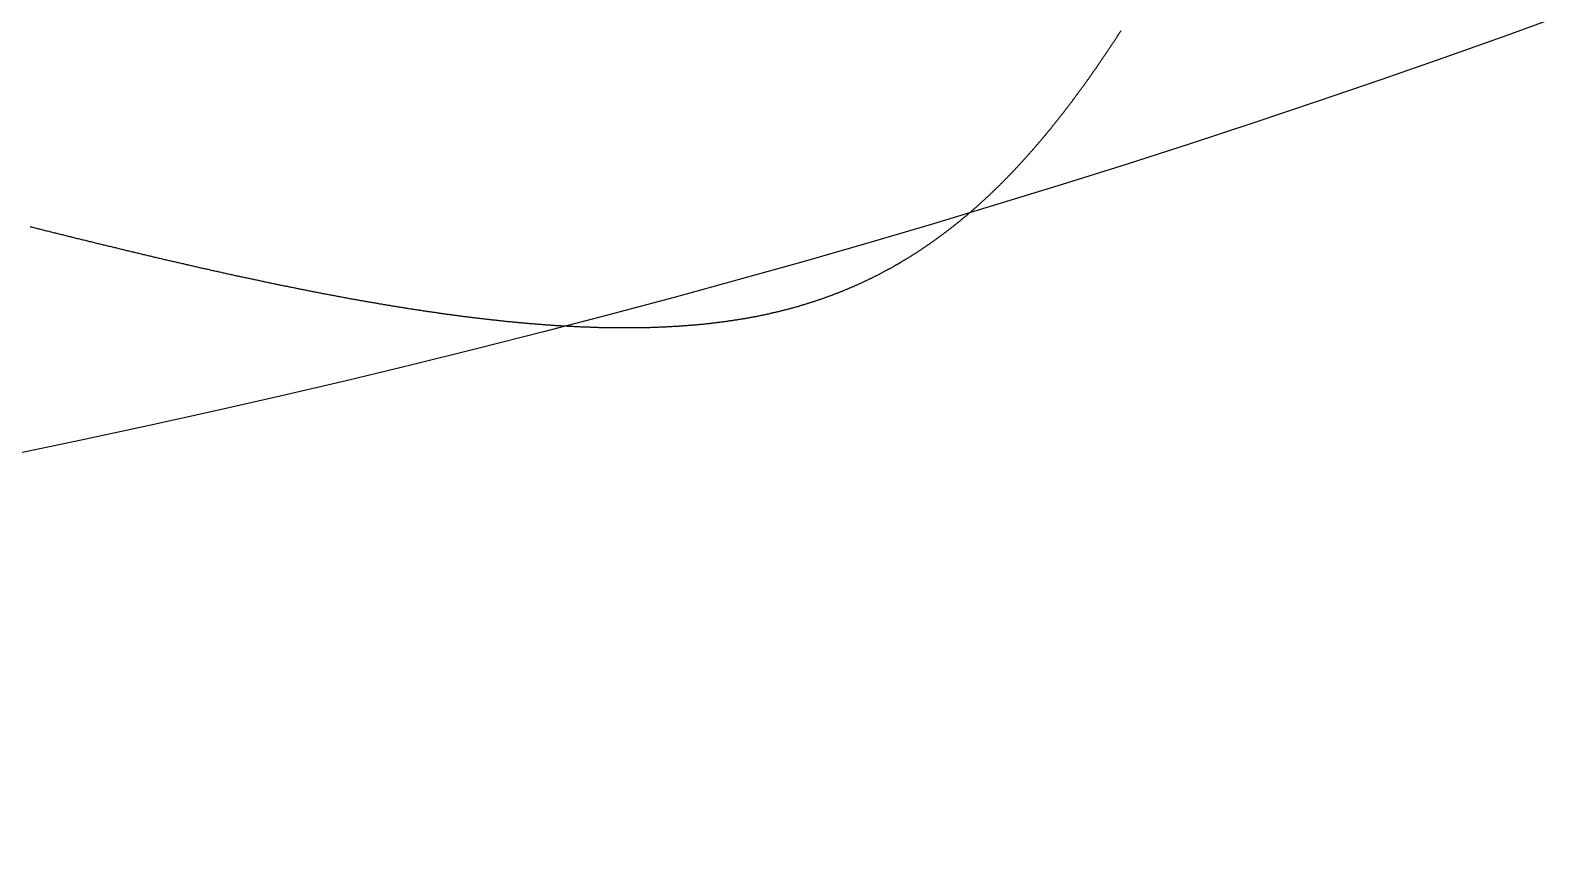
# Model space of a CAD drawing. Header units: millimetres. Extents: x 88 to 97873, y 32 to 55088.
# Drawn here: x 48993.658 to 48995.255, y 5107.377 to 5108.225 of the extents above; entities that cross this region are included whole.
import ezdxf

# ---------------------------------------------------------------- set-up
doc = ezdxf.new("R2010")
doc.units = ezdxf.units.MM
doc.header["$LTSCALE"] = 0.3

msp = doc.modelspace()

# ---------------------------------------------------------------- linework, layer by layer
msp.add_lwpolyline([(48993.6581, 5108.0208), (48993.6593, 5108.0205), (48993.6605, 5108.0202), (48993.6617, 5108.0199), (48993.6629, 5108.0196), (48993.6641, 5108.0193), (48993.6653, 5108.019), (48993.6665, 5108.0187), (48993.6677, 5108.0184), (48993.6689, 5108.0181), (48993.6701, 5108.0178), (48993.6713, 5108.0175), (48993.6725, 5108.0172), (48993.6737, 5108.0169), (48993.6749, 5108.0166), (48993.6761, 5108.0163), (48993.6773, 5108.016), (48993.6785, 5108.0157), (48993.6797, 5108.0154), (48993.6809, 5108.0151), (48993.6821, 5108.0148), (48993.6833, 5108.0145), (48993.6844, 5108.0142), (48993.6856, 5108.014), (48993.6868, 5108.0137), (48993.688, 5108.0134), (48993.6892, 5108.0131), (48993.6904, 5108.0128), (48993.6916, 5108.0125), (48993.6928, 5108.0122), (48993.694, 5108.0119), (48993.6952, 5108.0116), (48993.6963, 5108.0113), (48993.6975, 5108.011), (48993.6987, 5108.0107), (48993.6999, 5108.0104), (48993.7011, 5108.0101), (48993.7023, 5108.0098), (48993.7035, 5108.0095), (48993.7046, 5108.0092), (48993.7058, 5108.0089), (48993.707, 5108.0086), (48993.7082, 5108.0084), (48993.7094, 5108.0081), (48993.7106, 5108.0078), (48993.7117, 5108.0075), (48993.7129, 5108.0072), (48993.7141, 5108.0069), (48993.7153, 5108.0066), (48993.7165, 5108.0063), (48993.7177, 5108.006), (48993.7188, 5108.0057), (48993.72, 5108.0054), (48993.7212, 5108.0052), (48993.7224, 5108.0049), (48993.7236, 5108.0046), (48993.7247, 5108.0043), (48993.7259, 5108.004), (48993.7271, 5108.0037), (48993.7283, 5108.0034), (48993.7294, 5108.0031), (48993.7306, 5108.0028), (48993.7318, 5108.0026), (48993.733, 5108.0023), (48993.7341, 5108.002), (48993.7353, 5108.0017), (48993.7365, 5108.0014), (48993.7377, 5108.0011), (48993.7388, 5108.0008), (48993.74, 5108.0006), (48993.7412, 5108.0003), (48993.7423, 5108), (48993.7435, 5107.9997), (48993.7447, 5107.9994), (48993.7459, 5107.9991), (48993.747, 5107.9989), (48993.7482, 5107.9986), (48993.7494, 5107.9983), (48993.7505, 5107.998), (48993.7517, 5107.9977), (48993.7529, 5107.9974), (48993.754, 5107.9972), (48993.7552, 5107.9969), (48993.7564, 5107.9966), (48993.7575, 5107.9963), (48993.7587, 5107.996), (48993.7599, 5107.9958), (48993.761, 5107.9955), (48993.7622, 5107.9952), (48993.7634, 5107.9949), (48993.7645, 5107.9946), (48993.7657, 5107.9944), (48993.7669, 5107.9941), (48993.768, 5107.9938), (48993.7692, 5107.9935), (48993.7703, 5107.9933), (48993.7715, 5107.993), (48993.7727, 5107.9927), (48993.7738, 5107.9924), (48993.775, 5107.9922), (48993.7761, 5107.9919), (48993.7773, 5107.9916), (48993.7785, 5107.9913), (48993.7796, 5107.9911), (48993.7808, 5107.9908), (48993.7819, 5107.9905), (48993.7831, 5107.9902), (48993.7842, 5107.99), (48993.7854, 5107.9897), (48993.7866, 5107.9894), (48993.7877, 5107.9891), (48993.7889, 5107.9889), (48993.79, 5107.9886), (48993.7912, 5107.9883), (48993.7923, 5107.9881), (48993.7935, 5107.9878), (48993.7946, 5107.9875), (48993.7958, 5107.9873), (48993.7969, 5107.987), (48993.7981, 5107.9867), (48993.7992, 5107.9864), (48993.8004, 5107.9862), (48993.8015, 5107.9859), (48993.8027, 5107.9856), (48993.8038, 5107.9854), (48993.805, 5107.9851), (48993.8061, 5107.9848), (48993.8073, 5107.9846), (48993.8084, 5107.9843), (48993.8096, 5107.984), (48993.8107, 5107.9838), (48993.8119, 5107.9835), (48993.813, 5107.9833), (48993.8142, 5107.983), (48993.8153, 5107.9827), (48993.8164, 5107.9825), (48993.8176, 5107.9822), (48993.8187, 5107.9819), (48993.8199, 5107.9817), (48993.821, 5107.9814), (48993.8222, 5107.9812), (48993.8233, 5107.9809), (48993.8244, 5107.9806), (48993.8256, 5107.9804), (48993.8267, 5107.9801), (48993.8279, 5107.9799), (48993.829, 5107.9796), (48993.8301, 5107.9793), (48993.8313, 5107.9791), (48993.8324, 5107.9788), (48993.8335, 5107.9786), (48993.8347, 5107.9783), (48993.8358, 5107.978), (48993.8369, 5107.9778), (48993.8381, 5107.9775), (48993.8392, 5107.9773), (48993.8403, 5107.977), (48993.8415, 5107.9768), (48993.8426, 5107.9765), (48993.8437, 5107.9763), (48993.8449, 5107.976), (48993.846, 5107.9757), (48993.8471, 5107.9755), (48993.8483, 5107.9752), (48993.8494, 5107.975), (48993.8505, 5107.9747), (48993.8517, 5107.9745), (48993.8528, 5107.9742), (48993.8539, 5107.974), (48993.855, 5107.9737), (48993.8562, 5107.9735), (48993.8573, 5107.9732), (48993.8584, 5107.973), (48993.8596, 5107.9727), (48993.8607, 5107.9725), (48993.8618, 5107.9722), (48993.8629, 5107.972), (48993.8641, 5107.9717), (48993.8652, 5107.9715), (48993.8663, 5107.9713), (48993.8674, 5107.971), (48993.8685, 5107.9708), (48993.8697, 5107.9705), (48993.8708, 5107.9703), (48993.8719, 5107.97), (48993.873, 5107.9698), (48993.8741, 5107.9695), (48993.8753, 5107.9693), (48993.8764, 5107.9691), (48993.8775, 5107.9688), (48993.8786, 5107.9686), (48993.8797, 5107.9683), (48993.8809, 5107.9681), (48993.882, 5107.9678), (48993.8831, 5107.9676), (48993.8842, 5107.9674), (48993.8853, 5107.9671), (48993.8864, 5107.9669), (48993.8875, 5107.9666), (48993.8887, 5107.9664), (48993.8898, 5107.9662), (48993.8909, 5107.9659), (48993.892, 5107.9657), (48993.8931, 5107.9655), (48993.8942, 5107.9652), (48993.8953, 5107.965), (48993.8964, 5107.9648), (48993.8975, 5107.9645), (48993.8987, 5107.9643), (48993.8998, 5107.964), (48993.9009, 5107.9638), (48993.902, 5107.9636), (48993.9031, 5107.9633), (48993.9042, 5107.9631), (48993.9053, 5107.9629), (48993.9064, 5107.9627), (48993.9075, 5107.9624), (48993.9086, 5107.9622), (48993.9097, 5107.962), (48993.9108, 5107.9617), (48993.9119, 5107.9615), (48993.913, 5107.9613), (48993.9141, 5107.961), (48993.9152, 5107.9608), (48993.9163, 5107.9606), (48993.9174, 5107.9604), (48993.9185, 5107.9601), (48993.9196, 5107.9599), (48993.9207, 5107.9597), (48993.9218, 5107.9595), (48993.9229, 5107.9592), (48993.924, 5107.959), (48993.9251, 5107.9588), (48993.9262, 5107.9586), (48993.9273, 5107.9583), (48993.9284, 5107.9581), (48993.9295, 5107.9579), (48993.9306, 5107.9577), (48993.9317, 5107.9575), (48993.9328, 5107.9572), (48993.9339, 5107.957), (48993.935, 5107.9568), (48993.9361, 5107.9566), (48993.9372, 5107.9564), (48993.9382, 5107.9561), (48993.9393, 5107.9559), (48993.9404, 5107.9557), (48993.9415, 5107.9555), (48993.9426, 5107.9553), (48993.9437, 5107.9551), (48993.9448, 5107.9548), (48993.9459, 5107.9546), (48993.947, 5107.9544), (48993.948, 5107.9542), (48993.9491, 5107.954), (48993.9502, 5107.9538), (48993.9513, 5107.9536), (48993.9524, 5107.9533), (48993.9535, 5107.9531), (48993.9545, 5107.9529), (48993.9556, 5107.9527), (48993.9567, 5107.9525), (48993.9578, 5107.9523), (48993.9589, 5107.9521), (48993.96, 5107.9519), (48993.961, 5107.9517), (48993.9621, 5107.9515), (48993.9632, 5107.9512), (48993.9643, 5107.951), (48993.9653, 5107.9508), (48993.9664, 5107.9506), (48993.9675, 5107.9504), (48993.9686, 5107.9502), (48993.9697, 5107.95), (48993.9707, 5107.9498), (48993.9718, 5107.9496), (48993.9729, 5107.9494), (48993.9739, 5107.9492), (48993.975, 5107.949), (48993.9761, 5107.9488), (48993.9772, 5107.9486), (48993.9782, 5107.9484), (48993.9793, 5107.9482), (48993.9804, 5107.948), (48993.9814, 5107.9478), (48993.9825, 5107.9476), (48993.9836, 5107.9474), (48993.9847, 5107.9472), (48993.9857, 5107.947), (48993.9868, 5107.9468), (48993.9879, 5107.9466), (48993.9889, 5107.9464), (48993.99, 5107.9462), (48993.9911, 5107.946), (48993.9921, 5107.9458), (48993.9932, 5107.9456), (48993.9942, 5107.9455), (48993.9953, 5107.9453), (48993.9964, 5107.9451), (48993.9974, 5107.9449), (48993.9985, 5107.9447), (48993.9996, 5107.9445), (48994.0006, 5107.9443), (48994.0017, 5107.9441), (48994.0027, 5107.9439), (48994.0038, 5107.9437), (48994.0048, 5107.9436), (48994.0059, 5107.9434), (48994.007, 5107.9432), (48994.008, 5107.943), (48994.0091, 5107.9428), (48994.0101, 5107.9426), (48994.0112, 5107.9424), (48994.0122, 5107.9423), (48994.0133, 5107.9421), (48994.0143, 5107.9419), (48994.0154, 5107.9417), (48994.0164, 5107.9415), (48994.0175, 5107.9413), (48994.0185, 5107.9412), (48994.0196, 5107.941), (48994.0206, 5107.9408), (48994.0217, 5107.9406), (48994.0227, 5107.9404), (48994.0238, 5107.9403), (48994.0248, 5107.9401), (48994.0259, 5107.9399), (48994.0269, 5107.9397), (48994.028, 5107.9396), (48994.029, 5107.9394), (48994.0301, 5107.9392), (48994.0311, 5107.939), (48994.0322, 5107.9389), (48994.0332, 5107.9387), (48994.0342, 5107.9385), (48994.0353, 5107.9383), (48994.0363, 5107.9382), (48994.0374, 5107.938), (48994.0384, 5107.9378), (48994.0394, 5107.9377), (48994.0405, 5107.9375), (48994.0415, 5107.9373), (48994.0426, 5107.9372), (48994.0436, 5107.937), (48994.0446, 5107.9368), (48994.0457, 5107.9367), (48994.0467, 5107.9365), (48994.0477, 5107.9363), (48994.0488, 5107.9362), (48994.0498, 5107.936), (48994.0508, 5107.9358), (48994.0519, 5107.9357), (48994.0529, 5107.9355), (48994.0539, 5107.9354), (48994.055, 5107.9352), (48994.056, 5107.935), (48994.057, 5107.9349), (48994.0581, 5107.9347), (48994.0591, 5107.9346), (48994.0601, 5107.9344), (48994.0611, 5107.9342), (48994.0622, 5107.9341), (48994.0632, 5107.9339), (48994.0642, 5107.9338), (48994.0653, 5107.9336), (48994.0663, 5107.9335), (48994.0673, 5107.9333), (48994.0683, 5107.9331), (48994.0694, 5107.933), (48994.0704, 5107.9328), (48994.0714, 5107.9327), (48994.0724, 5107.9325), (48994.0734, 5107.9324), (48994.0745, 5107.9322), (48994.0755, 5107.9321), (48994.0765, 5107.9319), (48994.0775, 5107.9318), (48994.0785, 5107.9316), (48994.0795, 5107.9315), (48994.0806, 5107.9314), (48994.0816, 5107.9312), (48994.0826, 5107.9311), (48994.0836, 5107.9309), (48994.0846, 5107.9308), (48994.0856, 5107.9306), (48994.0867, 5107.9305), (48994.0877, 5107.9303), (48994.0887, 5107.9302), (48994.0897, 5107.9301), (48994.0907, 5107.9299), (48994.0917, 5107.9298), (48994.0927, 5107.9296), (48994.0937, 5107.9295), (48994.0947, 5107.9294), (48994.0957, 5107.9292), (48994.0968, 5107.9291), (48994.0978, 5107.929), (48994.0988, 5107.9288), (48994.0998, 5107.9287), (48994.1008, 5107.9285), (48994.1018, 5107.9284), (48994.1028, 5107.9283), (48994.1038, 5107.9282), (48994.1048, 5107.928), (48994.1058, 5107.9279), (48994.1068, 5107.9278), (48994.1078, 5107.9276), (48994.1088, 5107.9275), (48994.1098, 5107.9274), (48994.1108, 5107.9272), (48994.1118, 5107.9271), (48994.1128, 5107.927), (48994.1138, 5107.9269), (48994.1148, 5107.9267), (48994.1158, 5107.9266), (48994.1168, 5107.9265), (48994.1178, 5107.9264), (48994.1188, 5107.9262), (48994.1198, 5107.9261), (48994.1207, 5107.926), (48994.1217, 5107.9259), (48994.1227, 5107.9258), (48994.1237, 5107.9256), (48994.1247, 5107.9255), (48994.1257, 5107.9254), (48994.1267, 5107.9253), (48994.1277, 5107.9252), (48994.1287, 5107.925), (48994.1297, 5107.9249), (48994.1306, 5107.9248), (48994.1316, 5107.9247), (48994.1326, 5107.9246), (48994.1336, 5107.9245), (48994.1346, 5107.9244), (48994.1356, 5107.9242), (48994.1366, 5107.9241), (48994.1375, 5107.924), (48994.1385, 5107.9239), (48994.1395, 5107.9238), (48994.1405, 5107.9237), (48994.1415, 5107.9236), (48994.1424, 5107.9235), (48994.1434, 5107.9234), (48994.1444, 5107.9233), (48994.1454, 5107.9232), (48994.1464, 5107.9231), (48994.1473, 5107.923), (48994.1483, 5107.9228), (48994.1493, 5107.9227), (48994.1503, 5107.9226), (48994.1512, 5107.9225), (48994.1522, 5107.9224), (48994.1532, 5107.9223), (48994.1541, 5107.9222), (48994.1551, 5107.9221), (48994.1561, 5107.922), (48994.1571, 5107.9219), (48994.158, 5107.9218), (48994.159, 5107.9218), (48994.16, 5107.9217), (48994.1609, 5107.9216), (48994.1619, 5107.9215), (48994.1629, 5107.9214), (48994.1638, 5107.9213), (48994.1648, 5107.9212), (48994.1658, 5107.9211), (48994.1667, 5107.921), (48994.1677, 5107.9209), (48994.1687, 5107.9208), (48994.1696, 5107.9207), (48994.1706, 5107.9207), (48994.1715, 5107.9206), (48994.1725, 5107.9205), (48994.1735, 5107.9204), (48994.1744, 5107.9203), (48994.1754, 5107.9202), (48994.1763, 5107.9201), (48994.1773, 5107.9201), (48994.1782, 5107.92), (48994.1792, 5107.9199), (48994.1802, 5107.9198), (48994.1811, 5107.9197), (48994.1821, 5107.9197), (48994.183, 5107.9196), (48994.184, 5107.9195), (48994.1849, 5107.9194), (48994.1859, 5107.9193), (48994.1868, 5107.9193), (48994.1878, 5107.9192), (48994.1887, 5107.9191), (48994.1897, 5107.919), (48994.1906, 5107.919), (48994.1916, 5107.9189), (48994.1925, 5107.9188), (48994.1935, 5107.9187), (48994.1944, 5107.9187), (48994.1953, 5107.9186), (48994.1963, 5107.9185), (48994.1972, 5107.9185), (48994.1982, 5107.9184), (48994.1991, 5107.9183), (48994.2001, 5107.9183), (48994.201, 5107.9182), (48994.2019, 5107.9181), (48994.2029, 5107.9181), (48994.2038, 5107.918), (48994.2048, 5107.918), (48994.2057, 5107.9179), (48994.2066, 5107.9178), (48994.2076, 5107.9178), (48994.2085, 5107.9177), (48994.2094, 5107.9176), (48994.2104, 5107.9176), (48994.2113, 5107.9175), (48994.2122, 5107.9175), (48994.2132, 5107.9174), (48994.2141, 5107.9174), (48994.215, 5107.9173), (48994.216, 5107.9173), (48994.2169, 5107.9172), (48994.2178, 5107.9172), (48994.2188, 5107.9171), (48994.2197, 5107.917), (48994.2206, 5107.917), (48994.2215, 5107.9169), (48994.2225, 5107.9169), (48994.2234, 5107.9169), (48994.2243, 5107.9168), (48994.2252, 5107.9168), (48994.2262, 5107.9167), (48994.2271, 5107.9167), (48994.228, 5107.9166), (48994.2289, 5107.9166), (48994.2298, 5107.9165), (48994.2308, 5107.9165), (48994.2317, 5107.9165), (48994.2326, 5107.9164), (48994.2335, 5107.9164), (48994.2344, 5107.9163), (48994.2354, 5107.9163), (48994.2363, 5107.9163), (48994.2372, 5107.9162), (48994.2381, 5107.9162), (48994.239, 5107.9162), (48994.2399, 5107.9161), (48994.2408, 5107.9161), (48994.2418, 5107.9161), (48994.2427, 5107.916), (48994.2436, 5107.916), (48994.2445, 5107.916), (48994.2454, 5107.9159), (48994.2463, 5107.9159), (48994.2472, 5107.9159), (48994.2481, 5107.9158), (48994.249, 5107.9158), (48994.2499, 5107.9158), (48994.2508, 5107.9158), (48994.2517, 5107.9157), (48994.2526, 5107.9157), (48994.2535, 5107.9157), (48994.2544, 5107.9157), (48994.2554, 5107.9156), (48994.2563, 5107.9156), (48994.2572, 5107.9156), (48994.2581, 5107.9156), (48994.259, 5107.9156), (48994.2598, 5107.9156), (48994.2607, 5107.9155), (48994.2616, 5107.9155), (48994.2625, 5107.9155), (48994.2634, 5107.9155), (48994.2643, 5107.9155), (48994.2652, 5107.9155), (48994.2661, 5107.9155), (48994.267, 5107.9154), (48994.2679, 5107.9154), (48994.2688, 5107.9154), (48994.2697, 5107.9154), (48994.2706, 5107.9154), (48994.2715, 5107.9154), (48994.2724, 5107.9154), (48994.2732, 5107.9154), (48994.2741, 5107.9154), (48994.275, 5107.9154), (48994.2759, 5107.9154), (48994.2768, 5107.9154), (48994.2777, 5107.9154), (48994.2786, 5107.9154), (48994.2794, 5107.9154), (48994.2803, 5107.9154), (48994.2812, 5107.9154), (48994.2821, 5107.9154), (48994.283, 5107.9154), (48994.2838, 5107.9154), (48994.2847, 5107.9154), (48994.2856, 5107.9154), (48994.2865, 5107.9154), (48994.2874, 5107.9154), (48994.2882, 5107.9154), (48994.2891, 5107.9154), (48994.29, 5107.9154), (48994.2909, 5107.9154), (48994.2917, 5107.9155), (48994.2926, 5107.9155), (48994.2935, 5107.9155), (48994.2943, 5107.9155), (48994.2952, 5107.9155), (48994.2961, 5107.9155), (48994.297, 5107.9155), (48994.2978, 5107.9156), (48994.2987, 5107.9156), (48994.2996, 5107.9156), (48994.3004, 5107.9156), (48994.3013, 5107.9156), (48994.3022, 5107.9157), (48994.303, 5107.9157), (48994.3039, 5107.9157), (48994.3048, 5107.9157), (48994.3056, 5107.9157), (48994.3065, 5107.9158), (48994.3073, 5107.9158), (48994.3082, 5107.9158), (48994.3091, 5107.9159), (48994.3099, 5107.9159), (48994.3108, 5107.9159), (48994.3116, 5107.9159), (48994.3125, 5107.916), (48994.3133, 5107.916), (48994.3142, 5107.916), (48994.3151, 5107.9161), (48994.3159, 5107.9161), (48994.3168, 5107.9161), (48994.3176, 5107.9162), (48994.3185, 5107.9162), (48994.3193, 5107.9162), (48994.3202, 5107.9163), (48994.321, 5107.9163), (48994.3219, 5107.9164), (48994.3227, 5107.9164), (48994.3236, 5107.9165), (48994.3244, 5107.9165), (48994.3252, 5107.9165), (48994.3261, 5107.9166), (48994.3269, 5107.9166), (48994.3278, 5107.9167), (48994.3286, 5107.9167), (48994.3295, 5107.9168), (48994.3303, 5107.9168), (48994.3311, 5107.9169), (48994.332, 5107.9169), (48994.3328, 5107.917), (48994.3337, 5107.917), (48994.3345, 5107.9171), (48994.3353, 5107.9171), (48994.3362, 5107.9172), (48994.337, 5107.9172), (48994.3378, 5107.9173), (48994.3387, 5107.9174), (48994.3395, 5107.9174), (48994.3403, 5107.9175), (48994.3412, 5107.9175), (48994.342, 5107.9176), (48994.3428, 5107.9177), (48994.3437, 5107.9177), (48994.3445, 5107.9178), (48994.3453, 5107.9179), (48994.3462, 5107.9179), (48994.347, 5107.918), (48994.3478, 5107.918), (48994.3486, 5107.9181), (48994.3495, 5107.9182), (48994.3503, 5107.9183), (48994.3511, 5107.9183), (48994.3519, 5107.9184), (48994.3528, 5107.9185), (48994.3536, 5107.9185), (48994.3544, 5107.9186), (48994.3552, 5107.9187), (48994.356, 5107.9188), (48994.3569, 5107.9188), (48994.3577, 5107.9189), (48994.3585, 5107.919), (48994.3593, 5107.9191), (48994.3601, 5107.9192), (48994.3609, 5107.9192), (48994.3617, 5107.9193), (48994.3626, 5107.9194), (48994.3634, 5107.9195), (48994.3642, 5107.9196), (48994.365, 5107.9197), (48994.3658, 5107.9198), (48994.3666, 5107.9198), (48994.3674, 5107.9199), (48994.3682, 5107.92), (48994.369, 5107.9201), (48994.3698, 5107.9202), (48994.3706, 5107.9203), (48994.3714, 5107.9204), (48994.3723, 5107.9205), (48994.3731, 5107.9206), (48994.3739, 5107.9207), (48994.3747, 5107.9208), (48994.3755, 5107.9209), (48994.3763, 5107.921), (48994.3771, 5107.9211), (48994.3779, 5107.9212), (48994.3787, 5107.9213), (48994.3795, 5107.9214), (48994.3803, 5107.9215), (48994.381, 5107.9216), (48994.3818, 5107.9217), (48994.3826, 5107.9218), (48994.3834, 5107.9219), (48994.3842, 5107.922), (48994.385, 5107.9221), (48994.3858, 5107.9222), (48994.3866, 5107.9223), (48994.3874, 5107.9224), (48994.3882, 5107.9226), (48994.389, 5107.9227), (48994.3897, 5107.9228), (48994.3905, 5107.9229), (48994.3913, 5107.923), (48994.3921, 5107.9231), (48994.3929, 5107.9233), (48994.3937, 5107.9234), (48994.3945, 5107.9235), (48994.3952, 5107.9236), (48994.396, 5107.9237), (48994.3968, 5107.9239), (48994.3976, 5107.924), (48994.3984, 5107.9241), (48994.3991, 5107.9242), (48994.3999, 5107.9244), (48994.4007, 5107.9245), (48994.4015, 5107.9246), (48994.4022, 5107.9247), (48994.403, 5107.9249), (48994.4038, 5107.925), (48994.4046, 5107.9251), (48994.4053, 5107.9253), (48994.4061, 5107.9254), (48994.4069, 5107.9255), (48994.4076, 5107.9257), (48994.4084, 5107.9258), (48994.4092, 5107.926), (48994.4099, 5107.9261), (48994.4107, 5107.9262), (48994.4115, 5107.9264), (48994.4122, 5107.9265), (48994.413, 5107.9267), (48994.4138, 5107.9268), (48994.4145, 5107.9269), (48994.4153, 5107.9271), (48994.4161, 5107.9272), (48994.4168, 5107.9274), (48994.4176, 5107.9275), (48994.4183, 5107.9277), (48994.4191, 5107.9278), (48994.4199, 5107.928), (48994.4206, 5107.9281), (48994.4214, 5107.9283), (48994.4221, 5107.9284), (48994.4229, 5107.9286), (48994.4236, 5107.9288), (48994.4244, 5107.9289), (48994.4251, 5107.9291), (48994.4259, 5107.9292), (48994.4266, 5107.9294), (48994.4274, 5107.9296), (48994.4281, 5107.9297), (48994.4289, 5107.9299), (48994.4296, 5107.93), (48994.4304, 5107.9302), (48994.4311, 5107.9304), (48994.4319, 5107.9305), (48994.4326, 5107.9307), (48994.4333, 5107.9309), (48994.4341, 5107.9311), (48994.4348, 5107.9312), (48994.4356, 5107.9314), (48994.4363, 5107.9316), (48994.437, 5107.9317), (48994.4378, 5107.9319), (48994.4385, 5107.9321), (48994.4393, 5107.9323), (48994.44, 5107.9324), (48994.4407, 5107.9326), (48994.4415, 5107.9328), (48994.4422, 5107.933), (48994.4429, 5107.9332), (48994.4437, 5107.9334), (48994.4444, 5107.9335), (48994.4451, 5107.9337), (48994.4459, 5107.9339), (48994.4466, 5107.9341), (48994.4473, 5107.9343), (48994.448, 5107.9345), (48994.4488, 5107.9347), (48994.4495, 5107.9349), (48994.4502, 5107.935), (48994.4509, 5107.9352), (48994.4517, 5107.9354), (48994.4524, 5107.9356), (48994.4531, 5107.9358), (48994.4538, 5107.936), (48994.4546, 5107.9362), (48994.4553, 5107.9364), (48994.456, 5107.9366), (48994.4567, 5107.9368), (48994.4574, 5107.937), (48994.4581, 5107.9372), (48994.4589, 5107.9374), (48994.4596, 5107.9376), (48994.4603, 5107.9378), (48994.461, 5107.938), (48994.4617, 5107.9382), (48994.4624, 5107.9385), (48994.4631, 5107.9387), (48994.4639, 5107.9389), (48994.4646, 5107.9391), (48994.4653, 5107.9393), (48994.466, 5107.9395), (48994.4667, 5107.9397), (48994.4674, 5107.9399), (48994.4681, 5107.9402), (48994.4688, 5107.9404), (48994.4695, 5107.9406), (48994.4702, 5107.9408), (48994.4709, 5107.941), (48994.4716, 5107.9412), (48994.4723, 5107.9415), (48994.473, 5107.9417), (48994.4737, 5107.9419), (48994.4744, 5107.9421), (48994.4751, 5107.9424), (48994.4758, 5107.9426), (48994.4765, 5107.9428), (48994.4772, 5107.943), (48994.4779, 5107.9433), (48994.4786, 5107.9435), (48994.4793, 5107.9437), (48994.48, 5107.944), (48994.4807, 5107.9442), (48994.4814, 5107.9444), (48994.4821, 5107.9447), (48994.4828, 5107.9449), (48994.4835, 5107.9451), (48994.4842, 5107.9454), (48994.4848, 5107.9456), (48994.4855, 5107.9459), (48994.4862, 5107.9461), (48994.4869, 5107.9463), (48994.4876, 5107.9466), (48994.4883, 5107.9468), (48994.489, 5107.9471), (48994.4897, 5107.9473), (48994.4903, 5107.9476), (48994.491, 5107.9478), (48994.4917, 5107.9481), (48994.4924, 5107.9483), (48994.4931, 5107.9486), (48994.4937, 5107.9488), (48994.4944, 5107.9491), (48994.4951, 5107.9493), (48994.4958, 5107.9496), (48994.4965, 5107.9498), (48994.4971, 5107.9501), (48994.4978, 5107.9503), (48994.4985, 5107.9506), (48994.4992, 5107.9509), (48994.4998, 5107.9511), (48994.5005, 5107.9514), (48994.5012, 5107.9516), (48994.5019, 5107.9519), (48994.5025, 5107.9522), (48994.5032, 5107.9524), (48994.5039, 5107.9527), (48994.5045, 5107.953), (48994.5052, 5107.9532), (48994.5059, 5107.9535), (48994.5065, 5107.9538), (48994.5072, 5107.954), (48994.5079, 5107.9543), (48994.5085, 5107.9546), (48994.5092, 5107.9549), (48994.5099, 5107.9551), (48994.5105, 5107.9554), (48994.5112, 5107.9557), (48994.5119, 5107.956), (48994.5125, 5107.9562), (48994.5132, 5107.9565), (48994.5138, 5107.9568), (48994.5145, 5107.9571), (48994.5152, 5107.9574), (48994.5158, 5107.9576), (48994.5165, 5107.9579), (48994.5171, 5107.9582), (48994.5178, 5107.9585), (48994.5184, 5107.9588), (48994.5191, 5107.9591), (48994.5197, 5107.9594), (48994.5204, 5107.9596), (48994.521, 5107.9599), (48994.5217, 5107.9602), (48994.5224, 5107.9605), (48994.523, 5107.9608), (48994.5237, 5107.9611), (48994.5243, 5107.9614), (48994.525, 5107.9617), (48994.5256, 5107.962), (48994.5262, 5107.9623), (48994.5269, 5107.9626), (48994.5275, 5107.9629), (48994.5282, 5107.9632), (48994.5288, 5107.9635), (48994.5295, 5107.9638), (48994.5301, 5107.9641), (48994.5308, 5107.9644), (48994.5314, 5107.9647), (48994.532, 5107.965), (48994.5327, 5107.9653), (48994.5333, 5107.9656), (48994.534, 5107.9659), (48994.5346, 5107.9662), (48994.5352, 5107.9665), (48994.5359, 5107.9669), (48994.5365, 5107.9672), (48994.5372, 5107.9675), (48994.5378, 5107.9678), (48994.5384, 5107.9681), (48994.5391, 5107.9684), (48994.5397, 5107.9687), (48994.5403, 5107.9691), (48994.541, 5107.9694), (48994.5416, 5107.9697), (48994.5422, 5107.97), (48994.5429, 5107.9703), (48994.5435, 5107.9707), (48994.5441, 5107.971), (48994.5448, 5107.9713), (48994.5454, 5107.9716), (48994.546, 5107.972), (48994.5466, 5107.9723), (48994.5473, 5107.9726), (48994.5479, 5107.9729), (48994.5485, 5107.9733), (48994.5491, 5107.9736), (48994.5498, 5107.9739), (48994.5504, 5107.9743), (48994.551, 5107.9746), (48994.5516, 5107.9749), (48994.5523, 5107.9753), (48994.5529, 5107.9756), (48994.5535, 5107.9759), (48994.5541, 5107.9763), (48994.5547, 5107.9766), (48994.5554, 5107.977), (48994.556, 5107.9773), (48994.5566, 5107.9776), (48994.5572, 5107.978), (48994.5578, 5107.9783), (48994.5585, 5107.9787), (48994.5591, 5107.979), (48994.5597, 5107.9794), (48994.5603, 5107.9797), (48994.5609, 5107.9801), (48994.5615, 5107.9804), (48994.5621, 5107.9808), (48994.5628, 5107.9811), (48994.5634, 5107.9815), (48994.564, 5107.9818), (48994.5646, 5107.9822), (48994.5652, 5107.9825), (48994.5658, 5107.9829), (48994.5664, 5107.9832), (48994.567, 5107.9836), (48994.5676, 5107.9839), (48994.5682, 5107.9843), (48994.5688, 5107.9847), (48994.5695, 5107.985), (48994.5701, 5107.9854), (48994.5707, 5107.9857), (48994.5713, 5107.9861), (48994.5719, 5107.9865), (48994.5725, 5107.9868), (48994.5731, 5107.9872), (48994.5737, 5107.9876), (48994.5743, 5107.9879), (48994.5749, 5107.9883), (48994.5755, 5107.9887), (48994.5761, 5107.989), (48994.5767, 5107.9894), (48994.5773, 5107.9898), (48994.5779, 5107.9902), (48994.5785, 5107.9905), (48994.5791, 5107.9909), (48994.5797, 5107.9913), (48994.5803, 5107.9917), (48994.5809, 5107.992), (48994.5815, 5107.9924), (48994.5821, 5107.9928), (48994.5826, 5107.9932), (48994.5832, 5107.9936), (48994.5838, 5107.9939), (48994.5844, 5107.9943), (48994.585, 5107.9947), (48994.5856, 5107.9951), (48994.5862, 5107.9955), (48994.5868, 5107.9959), (48994.5874, 5107.9963), (48994.588, 5107.9966), (48994.5886, 5107.997), (48994.5891, 5107.9974), (48994.5897, 5107.9978), (48994.5903, 5107.9982), (48994.5909, 5107.9986), (48994.5915, 5107.999), (48994.5921, 5107.9994), (48994.5927, 5107.9998), (48994.5933, 5108.0002), (48994.5938, 5108.0006), (48994.5944, 5108.001), (48994.595, 5108.0014), (48994.5956, 5108.0018), (48994.5962, 5108.0022), (48994.5967, 5108.0026), (48994.5973, 5108.003), (48994.5979, 5108.0034), (48994.5985, 5108.0038), (48994.5991, 5108.0042), (48994.5996, 5108.0046), (48994.6002, 5108.005), (48994.6008, 5108.0054), (48994.6014, 5108.0058), (48994.602, 5108.0062), (48994.6025, 5108.0066), (48994.6031, 5108.007), (48994.6037, 5108.0075), (48994.6043, 5108.0079), (48994.6048, 5108.0083), (48994.6054, 5108.0087), (48994.606, 5108.0091), (48994.6066, 5108.0095), (48994.6071, 5108.01), (48994.6077, 5108.0104), (48994.6083, 5108.0108), (48994.6088, 5108.0112), (48994.6094, 5108.0116), (48994.61, 5108.0121), (48994.6106, 5108.0125), (48994.6111, 5108.0129), (48994.6117, 5108.0133), (48994.6123, 5108.0137), (48994.6128, 5108.0142), (48994.6134, 5108.0146), (48994.614, 5108.015), (48994.6145, 5108.0155), (48994.6151, 5108.0159), (48994.6157, 5108.0163), (48994.6162, 5108.0168), (48994.6168, 5108.0172), (48994.6173, 5108.0176), (48994.6179, 5108.0181), (48994.6185, 5108.0185), (48994.619, 5108.0189), (48994.6196, 5108.0194), (48994.6202, 5108.0198), (48994.6207, 5108.0202), (48994.6213, 5108.0207), (48994.6218, 5108.0211), (48994.6224, 5108.0216), (48994.623, 5108.022), (48994.6235, 5108.0224), (48994.6241, 5108.0229), (48994.6246, 5108.0233), (48994.6252, 5108.0238), (48994.6258, 5108.0242), (48994.6263, 5108.0247), (48994.6269, 5108.0251), (48994.6274, 5108.0256), (48994.628, 5108.026), (48994.6285, 5108.0265), (48994.6291, 5108.0269), (48994.6296, 5108.0274), (48994.6302, 5108.0278), (48994.6307, 5108.0283), (48994.6313, 5108.0287), (48994.6318, 5108.0292), (48994.6324, 5108.0296), (48994.6329, 5108.0301), (48994.6335, 5108.0306), (48994.634, 5108.031), (48994.6346, 5108.0315), (48994.6351, 5108.0319), (48994.6357, 5108.0324), (48994.6362, 5108.0329), (48994.6368, 5108.0333), (48994.6373, 5108.0338), (48994.6379, 5108.0343), (48994.6384, 5108.0347), (48994.639, 5108.0352), (48994.6395, 5108.0357), (48994.6401, 5108.0361), (48994.6406, 5108.0366), (48994.6412, 5108.0371), (48994.6417, 5108.0375), (48994.6422, 5108.038), (48994.6428, 5108.0385), (48994.6433, 5108.0389), (48994.6439, 5108.0394), (48994.6444, 5108.0399), (48994.645, 5108.0404), (48994.6455, 5108.0409), (48994.646, 5108.0413), (48994.6466, 5108.0418), (48994.6471, 5108.0423), (48994.6477, 5108.0428), (48994.6482, 5108.0432), (48994.6487, 5108.0437), (48994.6493, 5108.0442), (48994.6498, 5108.0447), (48994.6504, 5108.0452), (48994.6509, 5108.0457), (48994.6514, 5108.0462), (48994.652, 5108.0466), (48994.6525, 5108.0471), (48994.653, 5108.0476), (48994.6536, 5108.0481), (48994.6541, 5108.0486), (48994.6546, 5108.0491), (48994.6552, 5108.0496), (48994.6557, 5108.0501), (48994.6562, 5108.0506), (48994.6568, 5108.0511), (48994.6573, 5108.0516), (48994.6578, 5108.0521), (48994.6584, 5108.0526), (48994.6589, 5108.053), (48994.6594, 5108.0535), (48994.66, 5108.054), (48994.6605, 5108.0545), (48994.661, 5108.055), (48994.6615, 5108.0556), (48994.6621, 5108.0561), (48994.6626, 5108.0566), (48994.6631, 5108.0571), (48994.6637, 5108.0576), (48994.6642, 5108.0581), (48994.6647, 5108.0586), (48994.6652, 5108.0591), (48994.6658, 5108.0596), (48994.6663, 5108.0601), (48994.6668, 5108.0606), (48994.6673, 5108.0611), (48994.6679, 5108.0616), (48994.6684, 5108.0622), (48994.6689, 5108.0627), (48994.6694, 5108.0632), (48994.67, 5108.0637), (48994.6705, 5108.0642), (48994.671, 5108.0647), (48994.6715, 5108.0653), (48994.6721, 5108.0658), (48994.6726, 5108.0663), (48994.6731, 5108.0668), (48994.6736, 5108.0673), (48994.6741, 5108.0679), (48994.6747, 5108.0684), (48994.6752, 5108.0689), (48994.6757, 5108.0694), (48994.6762, 5108.07), (48994.6767, 5108.0705), (48994.6773, 5108.071), (48994.6778, 5108.0715), (48994.6783, 5108.0721), (48994.6788, 5108.0726), (48994.6793, 5108.0731), (48994.6798, 5108.0737), (48994.6804, 5108.0742), (48994.6809, 5108.0747), (48994.6814, 5108.0753), (48994.6819, 5108.0758), (48994.6824, 5108.0763), (48994.6829, 5108.0769), (48994.6834, 5108.0774), (48994.684, 5108.0779), (48994.6845, 5108.0785), (48994.685, 5108.079), (48994.6855, 5108.0796), (48994.686, 5108.0801), (48994.6865, 5108.0806), (48994.687, 5108.0812), (48994.6875, 5108.0817), (48994.6881, 5108.0823), (48994.6886, 5108.0828), (48994.6891, 5108.0834), (48994.6896, 5108.0839), (48994.6901, 5108.0845), (48994.6906, 5108.085), (48994.6911, 5108.0856), (48994.6916, 5108.0861), (48994.6921, 5108.0867), (48994.6926, 5108.0872), (48994.6931, 5108.0878), (48994.6937, 5108.0883), (48994.6942, 5108.0889), (48994.6947, 5108.0894), (48994.6952, 5108.09), (48994.6957, 5108.0905), (48994.6962, 5108.0911), (48994.6967, 5108.0916), (48994.6972, 5108.0922), (48994.6977, 5108.0928), (48994.6982, 5108.0933), (48994.6987, 5108.0939), (48994.6992, 5108.0945), (48994.6997, 5108.095), (48994.7002, 5108.0956), (48994.7007, 5108.0961), (48994.7012, 5108.0967), (48994.7017, 5108.0973), (48994.7022, 5108.0978), (48994.7027, 5108.0984), (48994.7032, 5108.099), (48994.7037, 5108.0995), (48994.7042, 5108.1001), (48994.7047, 5108.1007), (48994.7052, 5108.1013), (48994.7057, 5108.1018), (48994.7062, 5108.1024), (48994.7067, 5108.103), (48994.7072, 5108.1036), (48994.7077, 5108.1041), (48994.7082, 5108.1047), (48994.7087, 5108.1053), (48994.7092, 5108.1059), (48994.7097, 5108.1064), (48994.7102, 5108.107), (48994.7107, 5108.1076), (48994.7112, 5108.1082), (48994.7117, 5108.1088), (48994.7122, 5108.1094), (48994.7127, 5108.1099), (48994.7132, 5108.1105), (48994.7137, 5108.1111), (48994.7142, 5108.1117), (48994.7147, 5108.1123), (48994.7152, 5108.1129), (48994.7157, 5108.1135), (48994.7162, 5108.114), (48994.7167, 5108.1146), (48994.7172, 5108.1152), (48994.7177, 5108.1158), (48994.7182, 5108.1164), (48994.7187, 5108.117), (48994.7192, 5108.1176), (48994.7196, 5108.1182), (48994.7201, 5108.1188), (48994.7206, 5108.1194), (48994.7211, 5108.12), (48994.7216, 5108.1206), (48994.7221, 5108.1212), (48994.7226, 5108.1218), (48994.7231, 5108.1224), (48994.7236, 5108.123), (48994.7241, 5108.1236), (48994.7246, 5108.1242), (48994.725, 5108.1248), (48994.7255, 5108.1254), (48994.726, 5108.126), (48994.7265, 5108.1266), (48994.727, 5108.1272), (48994.7275, 5108.1278), (48994.728, 5108.1284), (48994.7285, 5108.129), (48994.729, 5108.1297), (48994.7294, 5108.1303), (48994.7299, 5108.1309), (48994.7304, 5108.1315), (48994.7309, 5108.1321), (48994.7314, 5108.1327), (48994.7319, 5108.1333), (48994.7324, 5108.1339), (48994.7329, 5108.1346), (48994.7333, 5108.1352), (48994.7338, 5108.1358), (48994.7343, 5108.1364), (48994.7348, 5108.137), (48994.7353, 5108.1377), (48994.7358, 5108.1383), (48994.7363, 5108.1389), (48994.7367, 5108.1395), (48994.7372, 5108.1401), (48994.7377, 5108.1408), (48994.7382, 5108.1414), (48994.7387, 5108.142), (48994.7392, 5108.1426), (48994.7396, 5108.1433), (48994.7401, 5108.1439), (48994.7406, 5108.1445), (48994.7411, 5108.1452), (48994.7416, 5108.1458), (48994.7421, 5108.1464), (48994.7425, 5108.147), (48994.743, 5108.1477), (48994.7435, 5108.1483), (48994.744, 5108.1489), (48994.7445, 5108.1496), (48994.7449, 5108.1502), (48994.7454, 5108.1509), (48994.7459, 5108.1515), (48994.7464, 5108.1521), (48994.7469, 5108.1528), (48994.7473, 5108.1534), (48994.7478, 5108.154), (48994.7483, 5108.1547), (48994.7488, 5108.1553), (48994.7493, 5108.156), (48994.7497, 5108.1566), (48994.7502, 5108.1573), (48994.7507, 5108.1579), (48994.7512, 5108.1586), (48994.7517, 5108.1592), (48994.7521, 5108.1598), (48994.7526, 5108.1605), (48994.7531, 5108.1611), (48994.7536, 5108.1618), (48994.754, 5108.1624), (48994.7545, 5108.1631), (48994.755, 5108.1637), (48994.7555, 5108.1644), (48994.7559, 5108.1651), (48994.7564, 5108.1657), (48994.7569, 5108.1664), (48994.7574, 5108.167), (48994.7579, 5108.1677), (48994.7583, 5108.1683), (48994.7588, 5108.169), (48994.7593, 5108.1696), (48994.7598, 5108.1703), (48994.7602, 5108.171), (48994.7607, 5108.1716), (48994.7612, 5108.1723), (48994.7617, 5108.1729), (48994.7621, 5108.1736), (48994.7626, 5108.1743), (48994.7631, 5108.1749), (48994.7635, 5108.1756), (48994.764, 5108.1763), (48994.7645, 5108.1769), (48994.765, 5108.1776), (48994.7654, 5108.1783), (48994.7659, 5108.1789), (48994.7664, 5108.1796), (48994.7669, 5108.1803), (48994.7673, 5108.181), (48994.7678, 5108.1816), (48994.7683, 5108.1823), (48994.7688, 5108.183), (48994.7692, 5108.1837), (48994.7697, 5108.1843), (48994.7702, 5108.185), (48994.7706, 5108.1857), (48994.7711, 5108.1864), (48994.7716, 5108.187), (48994.7721, 5108.1877), (48994.7725, 5108.1884), (48994.773, 5108.1891), (48994.7735, 5108.1898), (48994.7739, 5108.1904), (48994.7744, 5108.1911), (48994.7749, 5108.1918), (48994.7753, 5108.1925), (48994.7758, 5108.1932), (48994.7763, 5108.1939), (48994.7768, 5108.1945), (48994.7772, 5108.1952), (48994.7777, 5108.1959), (48994.7782, 5108.1966), (48994.7786, 5108.1973), (48994.7791, 5108.198), (48994.7796, 5108.1987), (48994.78, 5108.1994), (48994.7805, 5108.2001), (48994.781, 5108.2008), (48994.7815, 5108.2014), (48994.7819, 5108.2021), (48994.7824, 5108.2028), (48994.7829, 5108.2035), (48994.7833, 5108.2042), (48994.7838, 5108.2049), (48994.7843, 5108.2056), (48994.7847, 5108.2063), (48994.7852, 5108.207), (48994.7857, 5108.2077), (48994.7861, 5108.2084), (48994.7866, 5108.2091), (48994.7871, 5108.2098), (48994.7875, 5108.2105), (48994.788, 5108.2112), (48994.7885, 5108.2119), (48994.7889, 5108.2126), (48994.7894, 5108.2134), (48994.7899, 5108.2141), (48994.7903, 5108.2148), (48994.7908, 5108.2155), (48994.7913, 5108.2162), (48994.7917, 5108.2169), (48994.7922, 5108.2176), (48994.7927, 5108.2183), (48994.7931, 5108.219), (48994.7936, 5108.2197), (48994.7941, 5108.2205), (48994.7945, 5108.2212), (48994.795, 5108.2219), (48994.7955, 5108.2226), (48994.7959, 5108.2233), (48994.7964, 5108.224), (48994.7969, 5108.2248), (48994.7973, 5108.2255)])
for radius in [18.5479, 14.363, 11.4141]:
    msp.add_circle((48991.3414, 5118.9657), radius)

doc.saveas('drawing.dxf')
